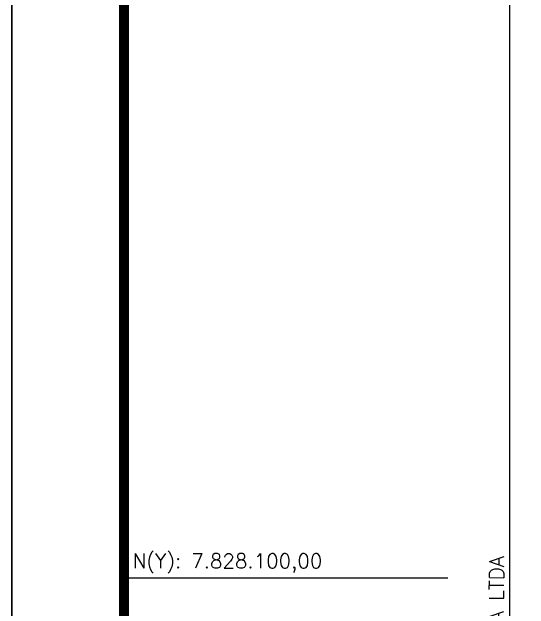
# Model space of a CAD drawing. Extents: x 742933 to 746083, y 7825389 to 7829844.
# Drawn here: x 742933 to 743626, y 7828058 to 7828858 of the extents above; entities that cross this region are included whole.
import ezdxf
from ezdxf.enums import TextEntityAlignment as Align

# ---------------------------------------------------------------- set-up
doc = ezdxf.new("R2010")
doc.units = 0
doc.linetypes.add('CONTINUO', pattern=[0])
doc.linetypes.add('LIN0', pattern=[0])
for name, color, linetype in [('MALHA', 8, 'Continuous'), ('MARGEM', 7, 'CONTINUO'), ('TEXTO', 7, 'Continuous')]:
    doc.layers.add(name, color=color, linetype=linetype)
doc.styles.add('SIMPLEX', font='simplex.shx', dxfattribs={"height": 20})

msp = doc.modelspace()

# ---------------------------------------------------------------- linework, layer by layer
at = {"layer": 'MALHA'}
for points in [[(743600, 7827588.85), (743600, 7829694.24)], [(743083.34, 7828100), (743516.66, 7828100)]]:
    msp.add_lwpolyline(points, dxfattribs=at)
at = {"layer": 'MARGEM', "color": 174, "linetype": 'LIN0'}
msp.add_line((742933.34, 7825389.24), (742933.34, 7829844.24), dxfattribs=at)
at = {"layer": 'MARGEM', "color": 174, "linetype": 'LIN0', "flags": 128}
msp.add_lwpolyline([(746083.34, 7825389.24), (746083.34, 7829844.24), (742933.34, 7829844.24), (742933.34, 7825389.24)], close=True, dxfattribs=at)
at = {"layer": 'MARGEM', "color": 174, "linetype": 'LIN0', "const_width": 13.63, "flags": 128}
msp.add_lwpolyline([(745933.34, 7825890.83), (745933.34, 7829694.24), (743083.34, 7829694.24), (743083.34, 7825890.83)], close=True, dxfattribs=at)

# ---------------------------------------------------------------- texts
at = {"layer": 'MALHA', "style": 'SIMPLEX'}
msp.add_text('N(Y): 7.828.100,00', height=19.5, dxfattribs=at).set_placement((743094.79, 7828107.2), align=Align.BOTTOM_LEFT)
at = {"layer": 'TEXTO', "linetype": 'Continuous', "style": 'SIMPLEX'}
msp.add_text('AGROPECUARIA SANTA M MARTA LTDA', height=19.5, rotation=89.70192, dxfattribs=at).set_placement((743590.82, 7827886.8), align=Align.CENTER)

doc.saveas('drawing.dxf')
